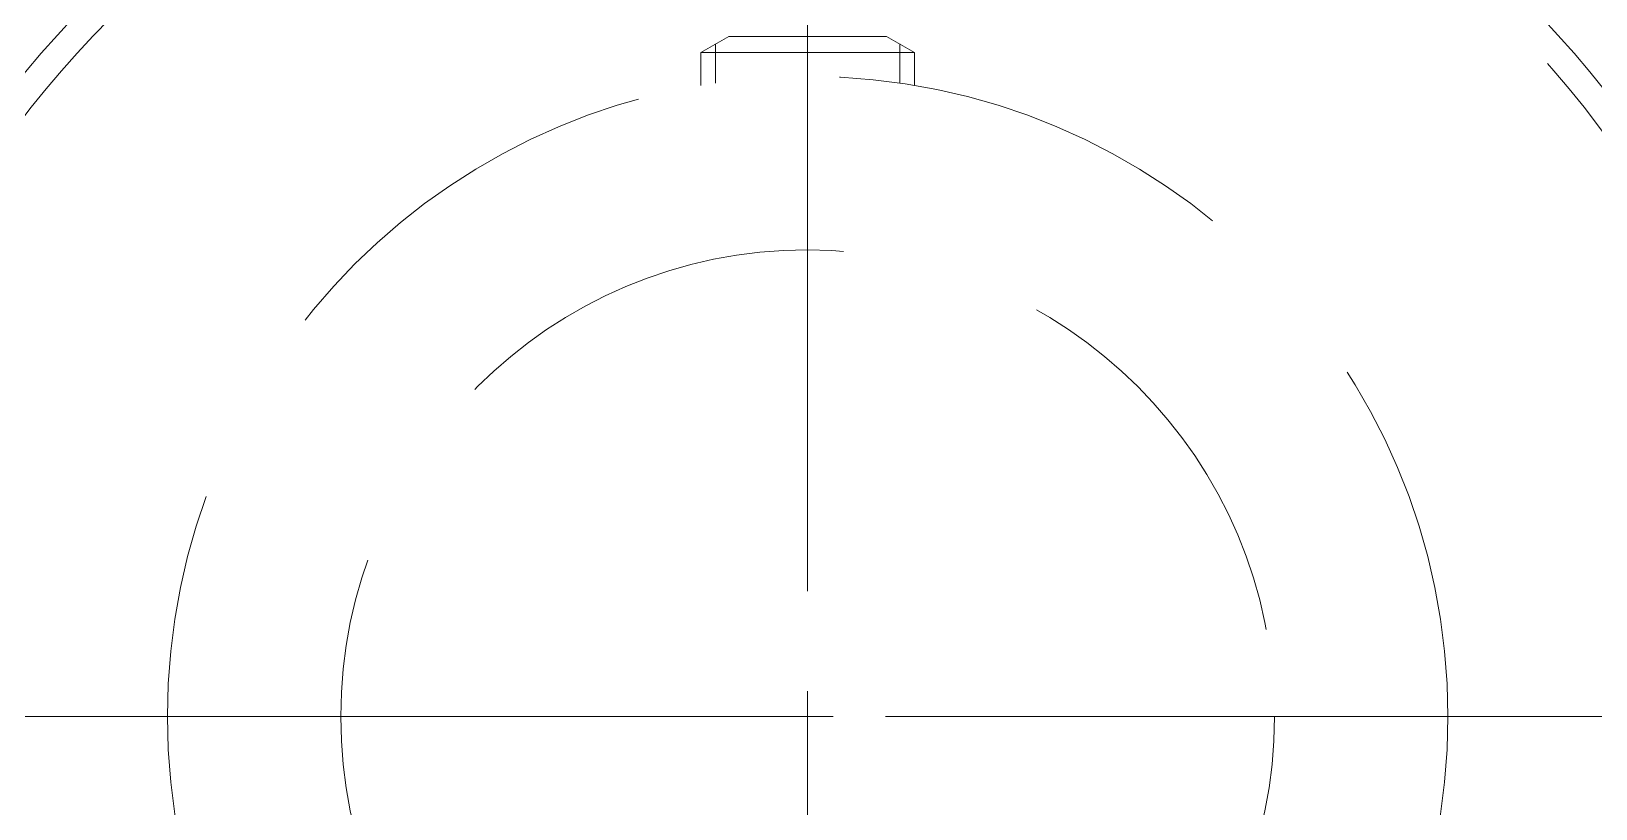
# Model space of a CAD drawing. Header units: millimetres. Extents: x 0 to 38884, y -3675 to 8056.
# Drawn here: x 10327 to 10385.7, y -1962.2 to -1933.1 of the extents above; entities that cross this region are included whole.
import ezdxf

# ---------------------------------------------------------------- set-up
doc = ezdxf.new("R2010")
doc.units = ezdxf.units.MM
doc.header["$LTSCALE"] = 2.4
doc.linetypes.add('CENTER2', pattern=[28.575, 19.05, -3.175, 3.175, -3.175])
doc.linetypes.add('HIDDEN', pattern=[9.525, 6.35, -3.175])
doc.layers.add('04_HIDDEN', color=2, linetype='HIDDEN', lineweight=13)
doc.layers.add('05_CENTER', color=4, linetype='CENTER2', lineweight=13)
doc.layers.add('10_DRAFT', color=8, linetype='Continuous', lineweight=0, plot=False)
doc.styles.add('KSS_TXT_L', font='txt.shx', dxfattribs={"height": 3, "bigfont": 'extfont2.shx'})

# ---------------------------------------------------------------- blocks, each defined once
blk = doc.blocks.new('A$C285C78E6_1')
at = {"color": 0, "linetype": 'CENTER2'}
for p, q in [((0, -15.312), (0, 15.312)), ((-15.312, 0), (15.311, 0))]:
    blk.add_line(p, q, dxfattribs=at)
at = {"color": 0}
for p, q in [((-10.97, 0), (-5.485, 9.5)), ((-5.485, 9.5), (5.485, 9.5)), ((5.485, 9.5), (10.97, 0)), ((-5.485, -9.5), (-10.97, 0)), ((10.97, 0), (5.485, -9.5)), ((5.485, -9.5), (-5.485, -9.5))]:
    blk.add_line(p, q, dxfattribs=at)
for radius in [13, 10.75]:
    blk.add_circle((0, 0), radius, dxfattribs=at)
at = {"layer": '10_DRAFT', "style": 'KSS_TXT_L'}
blk.add_text('BT-M12', height=0.3, dxfattribs=at).set_placement((-0.7, -0.547))
blk = doc.blocks.new('MUCFC207b_1')
at = {"color": 0}
for p, q in [((-4, 24.9), (-2.961, 25.5)), ((2.961, 25.5), (-2.961, 25.5)), ((4, 24.9), (2.961, 25.5)), ((4, 24.9), (-4, 24.9)), ((-4, 23.664), (-4, 24.9)), ((-3.45, 23.751), (-3.45, 25.218)), ((3.45, 23.751), (3.45, 25.218)), ((4, 23.664), (4, 24.9))]:
    blk.add_line(p, q, dxfattribs=at)
for radius in [38, 37, 24, 17.5]:
    blk.add_circle((0, 0), radius, dxfattribs=at)
at = {"layer": '05_CENTER', "color": 0}
for p, q in [((0, -60), (0, 60)), ((-60, 0), (60, 0))]:
    blk.add_line(p, q, dxfattribs=at)
blk = doc.blocks.new('A$C06233B12_1')
at = {"color": 0}
for radius in [115, 45]:
    blk.add_circle((0, 0), radius, dxfattribs=at)
at = {"layer": '04_HIDDEN'}
for radius in [82.6, 77.6]:
    blk.add_circle((0, 0), radius, dxfattribs=at)
at = {"layer": '05_CENTER'}
for p, q in [((0, 119), (0, -119)), ((-119, 0), (119, 0))]:
    blk.add_line(p, q, dxfattribs=at)
for radius in [100, 55]:
    blk.add_circle((0, 0), radius, dxfattribs=at)

msp = doc.modelspace()

# ---------------------------------------------------------------- block references
msp.add_blockref('A$C06233B12_1', (10356.1226, -1958.7663))
at = {"layer": '04_HIDDEN'}
for p, rotation in [((10317.2318, -1919.8754), 315), ((10395.0135, -1919.8754), 225)]:
    msp.add_blockref('A$C285C78E6_1', p, dxfattribs=dict(at, rotation=rotation))
at = {"layer": '04_HIDDEN', "color": 4}
msp.add_blockref('MUCFC207b_1', (10356.1226, -1958.7663), dxfattribs=at)

doc.saveas('drawing.dxf')
